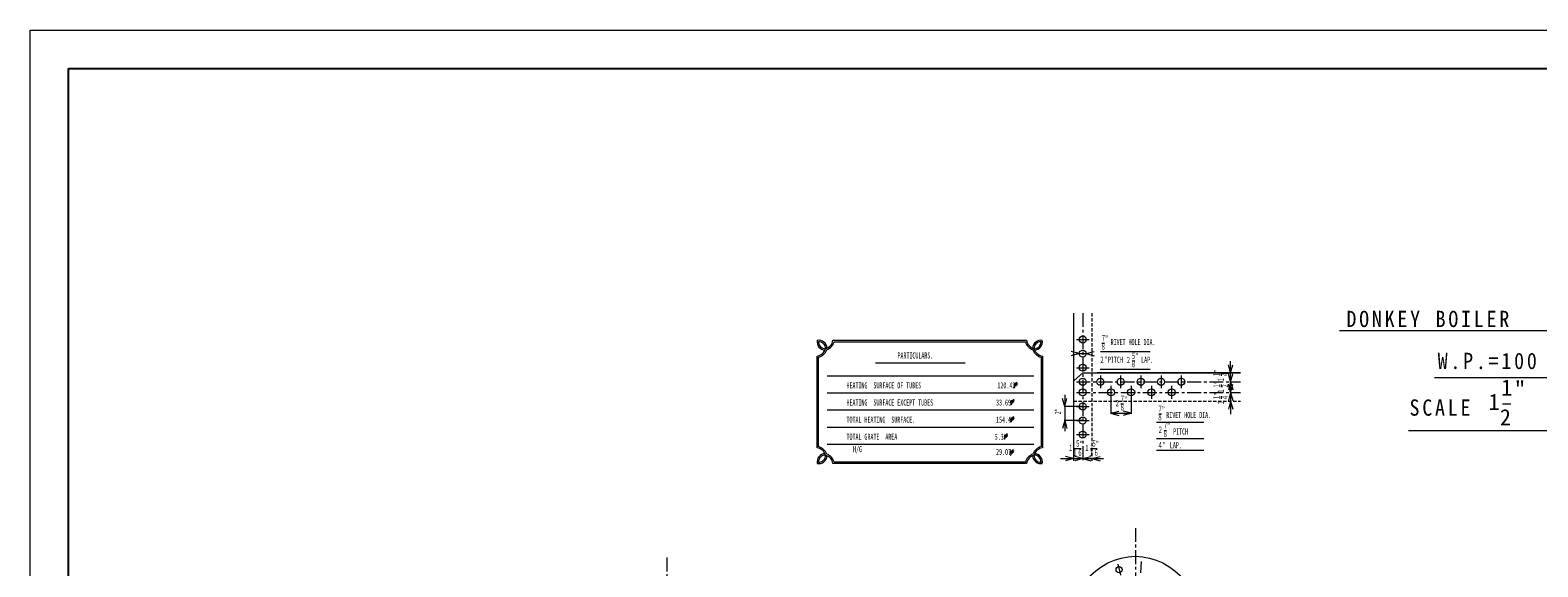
# Model space of a CAD drawing. Units: millimetres, scale not verified. Extents: x -4102 to 4102, y -2901 to 2901.
# Drawn here: x -4102 to 1337, y 967 to 2901 of the extents above; entities that cross this region are included whole.
import ezdxf
from ezdxf.enums import TextEntityAlignment as Align

# ---------------------------------------------------------------- set-up
doc = ezdxf.new("R2010")
doc.units = ezdxf.units.MM
doc.header["$LTSCALE"] = 10
doc.linetypes.add('CHAIN1', pattern=[8, 5, -1, 1, -1])
doc.linetypes.add('DASHED1', pattern=[1.8, 1.2, -0.6])
for name, color, linetype, lineweight in [('0-0_0', 3, 'Continuous', 18), ('0-1_芯', 4, 'CHAIN1', 18), ('0-2_寸法', 2, 'Continuous', 18)]:
    doc.layers.add(name, color=color, linetype=linetype, lineweight=lineweight)
doc.styles.add('ＭＳ ゴシック', font='')
doc.styles.get('ＭＳ ゴシック').set_extended_font_data('MS Gothic')

msp = doc.modelspace()

# ---------------------------------------------------------------- linework, layer by layer
at = {"layer": '0-0_0', "lineweight": 25}
for p, q in [((-3964.05, -2763.45), (-3964.05, 2763.45)), ((-3964.05, 2763.45), (3963.98, 2763.45))]:
    msp.add_line(p, q, dxfattribs=at)
at = {"layer": '0-0_0'}
msp.add_line((-337.94, 1881.55), (-337.94, 1349.33), dxfattribs=at)
at = {"layer": '0-0_0', "color": 1, "linetype": 'DASHED1'}
for p, q in [((-271.26, 1881.55), (-271.26, 1349.33)), ((-337.94, 1564.19), (264.62, 1564.19))]:
    msp.add_line(p, q, dxfattribs=at)
at = {"layer": '0-0_0', "color": 2}
for p, q in [((-1205.7, 1783.65), (-507.2, 1783.65)), ((-1201.66, 1778.57), (-511.23, 1778.57)), ((-235.28, 1773.51), (-225.8, 1773.51)), ((-1262.85, 1396.3), (-1262.85, 1726.51)), ((-1257.77, 1400.34), (-1257.77, 1722.47)), ((-455.13, 1722.47), (-455.13, 1400.34)), ((-450.05, 1726.51), (-450.05, 1396.3)), ((-126.57, 1709.7), (-117.09, 1709.7)), ((196.19, 1655.56), (196.19, 1665.04)), ((-550.93, 1627.84), (-553.09, 1620.81)), ((-553.09, 1620.81), (-543.81, 1620.81)), ((-553.01, 1624.33), (-541.43, 1624.33)), ((-550.93, 1627.84), (-541.65, 1627.84)), ((-541.65, 1627.84), (-543.81, 1620.81)), ((196.19, 1614.39), (196.19, 1623.87)), ((196.19, 1572.83), (196.19, 1582.31)), ((-562.29, 1566.07), (-564.45, 1559.04)), ((-564.45, 1559.04), (-555.17, 1559.04)), ((-564.37, 1562.56), (-552.79, 1562.56)), ((-562.29, 1566.07), (-553.01, 1566.07)), ((-553.01, 1566.07), (-555.17, 1559.04)), ((-166.75, 1554.25), (-157.26, 1554.25)), ((1209.56, 1554.48), (1239.91, 1554.48)), ((-562.29, 1504.3), (-564.45, 1497.27)), ((-564.45, 1497.27), (-555.17, 1497.27)), ((-564.37, 1500.79), (-552.79, 1500.79)), ((-562.29, 1504.3), (-553.01, 1504.3)), ((-553.01, 1504.3), (-555.17, 1497.27)), ((-30.57, 1518.37), (-21.09, 1518.37)), ((-586.12, 1442.53), (-588.27, 1435.5)), ((-588.27, 1435.5), (-578.99, 1435.5)), ((-588.2, 1439.01), (-576.62, 1439.01)), ((-586.12, 1442.53), (-576.84, 1442.53)), ((-576.84, 1442.53), (-578.99, 1435.5)), ((-11.38, 1458.32), (-1.9, 1458.32)), ((-563.91, 1384.96), (-566.07, 1377.93)), ((-566.07, 1377.93), (-556.79, 1377.93)), ((-565.99, 1381.44), (-554.41, 1381.44)), ((-563.91, 1384.96), (-554.64, 1384.96)), ((-554.64, 1384.96), (-556.79, 1377.93)), ((-507.2, 1339.15), (-1205.7, 1339.15)), ((-511.23, 1344.23), (-1201.66, 1344.23))]:
    msp.add_line(p, q, dxfattribs=at)
at = {"layer": '0-0_0'}
for points in [[(-4102.05, -2901.45), (-4102.05, 2901.45), (4102.05, 2901.45)], [(-336.03, 1638.77), (-304.6, 1665.79), (264.62, 1665.79)]]:
    msp.add_lwpolyline(points, dxfattribs=at)
at = {"layer": '0-0_0', "color": 2}
for points in [[(-553.93, 1615), (-552.19, 1612.9), (-550.22, 1613.99), (-549.4, 1616.6), (-548.79, 1619.27), (-548.17, 1621.94), (-547.39, 1624.56), (-546.54, 1627.16), (-545.69, 1629.76), (-543.82, 1631.64), (-541.13, 1632.13)], [(-565.29, 1553.23), (-563.55, 1551.13), (-561.58, 1552.22), (-560.76, 1554.83), (-560.15, 1557.5), (-559.53, 1560.16), (-558.75, 1562.79), (-557.9, 1565.39), (-557.05, 1567.99), (-555.18, 1569.87), (-552.5, 1570.35)], [(-565.29, 1491.46), (-563.55, 1489.36), (-561.58, 1490.45), (-560.76, 1493.06), (-560.15, 1495.73), (-559.53, 1498.39), (-558.75, 1501.02), (-557.9, 1503.62), (-557.05, 1506.22), (-555.18, 1508.1), (-552.5, 1508.58)], [(-589.12, 1429.69), (-587.38, 1427.59), (-585.41, 1428.68), (-584.59, 1431.29), (-583.98, 1433.96), (-583.35, 1436.62), (-582.57, 1439.25), (-581.72, 1441.85), (-580.88, 1444.45), (-579.01, 1446.33), (-576.32, 1446.81)], [(-566.92, 1372.12), (-565.17, 1370.02), (-563.2, 1371.11), (-562.38, 1373.72), (-561.78, 1376.39), (-561.15, 1379.05), (-560.37, 1381.67), (-559.52, 1384.27), (-558.67, 1386.87), (-556.81, 1388.75), (-554.12, 1389.24)], [(-334.66, 1393.55), (-333.86, 1393.55), (-310.77, 1393.55)], [(-276.1, 1393.55), (-275.3, 1393.55), (-252.22, 1393.55)]]:
    msp.add_lwpolyline(points, dxfattribs=at)
at = {"layer": '0-0_0'}
for centre, radius in [((-304.6, 1786.44), 12.7), ((-304.6, 1735.64), 12.7), ((-304.6, 1684.84), 12.7), ((-304.6, 1634.04), 12.7), ((-241.1, 1634.04), 12.7), ((-168.1, 1634.04), 12.7), ((-95.1, 1634.04), 12.7), ((-22.1, 1634.04), 12.7), ((50.9, 1634.04), 12.7), ((-304.6, 1595.94), 12.7), ((-203, 1595.94), 12.7), ((-130, 1595.94), 12.7), ((-57, 1595.94), 12.7), ((16, 1595.94), 12.7), ((-304.6, 1545.14), 12.7), ((-304.6, 1494.34), 12.7), ((-304.6, 1443.54), 12.7), ((-173.4, 956.9), 11.11)]:
    msp.add_circle(centre, radius, dxfattribs=at)
at = {"layer": '0-0_0', "color": 2}
for centre, radius, start, end in [((-1233.09, 1777.85), 29.77, 169.67833, 267.49448), ((-1269.82, 1765.22), 39.34, 280.20392, 342.16461), ((-1257.04, 1753.9), 29.77, 2.50552, 100.32167), ((-1233.09, 1777.85), 24.69, 178.31843, 271.68157), ((-1269.82, 1765.22), 44.42, 285.73901, 338.84952), ((-1257.04, 1753.9), 24.69, 358.31843, 91.68157), ((-1244.42, 1790.62), 39.34, 287.83539, 349.79608), ((-1244.42, 1790.62), 44.42, 291.15048, 344.26099), ((-468.48, 1790.62), 44.42, 195.73901, 248.84952), ((-468.48, 1790.62), 39.34, 190.20392, 252.16461), ((-455.85, 1753.9), 29.77, 79.67833, 177.49448), ((-443.08, 1765.22), 44.42, 201.15048, 254.26099), ((-455.85, 1753.9), 24.69, 88.31843, 181.68157), ((-443.08, 1765.22), 39.34, 197.83539, 259.79608), ((-479.8, 1777.85), 24.69, 268.31843, 1.68157), ((-479.8, 1777.85), 29.77, 272.50552, 10.32167), ((-1233.09, 1344.96), 29.77, 92.50552, 190.32167), ((-1269.82, 1357.59), 39.34, 17.83539, 79.79608), ((-1257.04, 1368.91), 29.77, 259.67833, 357.49448), ((-1233.09, 1344.96), 24.69, 88.31843, 181.68157), ((-1269.82, 1357.59), 44.42, 21.15048, 74.26099), ((-1257.04, 1368.91), 24.69, 268.31843, 1.68157), ((-1244.42, 1332.19), 39.34, 10.20392, 72.16461), ((-1244.42, 1332.19), 44.42, 15.73901, 68.84952), ((-468.48, 1332.19), 44.42, 111.15048, 164.26099), ((-468.48, 1332.19), 39.34, 107.83539, 169.79608), ((-455.85, 1368.91), 29.77, 182.50552, 280.32167), ((-443.08, 1357.59), 44.42, 105.73901, 158.84952), ((-455.85, 1368.91), 24.69, 178.31843, 271.68157), ((-443.08, 1357.59), 39.34, 100.20392, 162.16461), ((-479.8, 1344.96), 24.69, 358.31843, 91.68157), ((-479.8, 1344.96), 29.77, 349.67833, 87.49448)]:
    msp.add_arc(centre, radius, start, end, dxfattribs=at)
at = {"layer": '0-0_0'}
msp.add_ellipse((-114.81, 699.68), major_axis=(0, 305.32), ratio=0.831928, dxfattribs=at)
at = {"layer": '0-1_芯'}
for p, q in [((-304.6, 1881.55), (-304.6, 1349.33)), ((-327.54, 1786.44), (-281.66, 1786.44)), ((-327.54, 1684.84), (-281.66, 1684.84)), ((-327.54, 1634.04), (264.62, 1634.04)), ((-241.1, 1656.98), (-241.1, 1611.09)), ((-168.1, 1656.98), (-168.1, 1611.09)), ((-168.1, 1656.98), (-168.1, 1611.09)), ((-95.1, 1656.98), (-95.1, 1611.09)), ((-22.1, 1656.98), (-22.1, 1611.09)), ((50.9, 1656.98), (50.9, 1611.09)), ((-327.54, 1595.94), (264.62, 1595.94)), ((-203, 1618.88), (-203, 1572.99)), ((-130, 1618.88), (-130, 1572.99)), ((-57, 1618.88), (-57, 1572.99)), ((16, 1618.88), (16, 1572.99)), ((-327.54, 1545.14), (-281.66, 1545.14)), ((-327.54, 1494.34), (-281.66, 1494.34)), ((-327.54, 1443.54), (-281.66, 1443.54)), ((-114.81, 1106.94), (-114.81, 277.19)), ((-1804.7, 1000.75), (-1804.7, -1180.33)), ((-93.41, 985.72), (-96.41, 945.81)), ((-177.86, 976.48), (-168.92, 937.31))]:
    msp.add_line(p, q, dxfattribs=at)
at = {"layer": '0-2_寸法'}
for p, q in [((622.12, 1818.99), (1948.96, 1818.99)), ((-317.3, 1735.64), (-346.28, 1743.4)), ((-291.9, 1735.64), (-262.92, 1743.4)), ((-240.87, 1743.68), (-61.42, 1743.68)), ((-1052.81, 1701.86), (-728.24, 1701.86)), ((-317.3, 1735.64), (-346.28, 1727.87)), ((-327.54, 1735.64), (-281.66, 1735.64)), ((-291.9, 1735.64), (-262.92, 1727.87)), ((228.63, 1665.79), (228.63, 1708.26)), ((228.63, 1665.79), (236.4, 1694.76)), ((-1227.23, 1655.87), (-480.82, 1655.87)), ((264.62, 1665.79), (-253.03, 1665.79)), ((-241.43, 1679.68), (-61.42, 1679.68)), ((228.63, 1634.04), (220.87, 1663.01)), ((228.63, 1634.04), (220.87, 1605.06)), ((228.63, 1634.04), (236.4, 1663.01)), ((228.63, 1595.94), (228.63, 1634.04)), ((228.63, 1634.04), (236.4, 1605.06)), ((963.85, 1649.29), (1884.71, 1649.29)), ((-1227.23, 1594.1), (-480.82, 1594.1)), ((-369.69, 1587.51), (-369.69, 1545.14)), ((-203, 1593.4), (-203, 1518.18)), ((-130, 1593.4), (-130, 1518.18)), ((228.63, 1595.94), (220.87, 1624.91)), ((228.63, 1595.94), (220.87, 1566.96)), ((228.63, 1595.94), (236.4, 1624.91)), ((228.63, 1595.94), (236.4, 1566.96)), ((-1227.23, 1532.33), (-480.82, 1532.33)), ((-369.69, 1545.14), (-377.45, 1574.11)), ((-307.14, 1545.14), (-372.23, 1545.14)), ((-369.69, 1545.14), (-361.92, 1574.11)), ((-369.69, 1545.14), (-369.69, 1494.34)), ((-203, 1520.72), (-174.02, 1528.48)), ((-130, 1520.72), (-158.98, 1528.48)), ((228.63, 1564.19), (220.87, 1535.21)), ((228.63, 1564.19), (228.63, 1517.62)), ((-1227.23, 1470.56), (-480.82, 1470.56)), ((-369.69, 1494.34), (-377.45, 1465.36)), ((-307.14, 1494.34), (-372.23, 1494.34)), ((-369.69, 1494.34), (-361.92, 1465.36)), ((-369.69, 1494.34), (-369.69, 1455.71)), ((-203, 1520.72), (-130, 1520.72)), ((-203, 1520.72), (-174.02, 1512.95)), ((-130, 1520.72), (-158.98, 1512.95)), ((-38.83, 1488.08), (132.01, 1488.08)), ((-38.83, 1429.15), (132.01, 1429.15)), ((871.03, 1458.18), (1911.73, 1458.18)), ((-1227.23, 1408.79), (-480.82, 1408.79)), ((-337.94, 1357), (-366.92, 1364.77)), ((-304.6, 1357), (-333.58, 1364.77)), ((-304.6, 1357), (-275.62, 1364.77)), ((-38.83, 1387.03), (132.01, 1387.03)), ((-384.89, 1357), (-337.94, 1357)), ((-337.94, 1357), (-366.92, 1349.24)), ((-337.94, 1357), (-304.6, 1357)), ((-304.6, 1357), (-333.58, 1349.24)), ((-304.6, 1357), (-275.62, 1349.24)), ((-271.26, 1357), (-242.28, 1349.24)), ((-271.26, 1357), (-229.9, 1357))]:
    msp.add_line(p, q, dxfattribs=at)
for points in [[(-324.92, 1737.68), (-317.3, 1735.64), (-324.92, 1733.59)], [(-284.28, 1733.59), (-291.9, 1735.64), (-284.28, 1737.68)], [(228.63, 1634.04), (228.63, 1665.79), (220.87, 1694.76)], [(228.63, 1595.94), (228.63, 1564.19), (236.4, 1535.21)], [(-195.38, 1518.67), (-203, 1520.72), (-195.38, 1522.76)], [(-137.62, 1522.76), (-130, 1520.72), (-137.62, 1518.67)], [(-304.6, 1357), (-271.26, 1357), (-242.28, 1364.77)]]:
    msp.add_lwpolyline(points, dxfattribs=at)

# ---------------------------------------------------------------- texts
at = {"layer": '0-0_0', "color": 2, "style": 'ＭＳ ゴシック', "width": 0.6}
for s, p in [('７', (-239.56, 1773.58)), ('”', (-223.82, 1771.49)), ('８', (-239.96, 1743.39)), ('RIVET HOLE DIA.', (-203.91, 1759.65)), ('PARTICULARS.', (-973, 1711.31)), ('２”', (-244.48, 1695.51)), ('PITCH', (-213.76, 1695.81)), ('２', (-149.45, 1694.66)), ('８', (-131.25, 1679.58)), ('５', (-130.85, 1709.77)), ('”', (-115.12, 1707.67)), ('LAP.', (-93.99, 1695.81)), ('HEATING  SURFACE OF TUBES', (-1156.8, 1603.55)), ('120.42 ', (-612.35, 1603.55)), ('７', (-171.02, 1554.32)), ('”', (-155.29, 1552.22)), ('HEATING  SURFACE EXCEPT TUBES', (-1156.8, 1541.78)), ('33.69', (-617.28, 1541.78)), ('２', (-189.62, 1539.21)), ('８', (-171.42, 1524.13)), ('７', (-34.85, 1518.44)), ('”', (-19.11, 1516.34)), ('RIVET HOLE DIA.', (-3.04, 1496.56)), ('TOTAL HEATING  SURFACE.', (-1156.8, 1480.01)), ('154.4', (-617.28, 1480.01)), ('８', (-35.25, 1488.25)), ('２', (-34.26, 1443.29)), ('７', (-15.66, 1458.39)), ('”', (0.07, 1456.3)), ('TOTAL GRATE  AREA', (-1156.8, 1418.24)), ('5.3', (-622.2, 1418.24)), ('５', (-331.45, 1393.62)), ('”', (-315.72, 1391.53)), ('５', (-272.9, 1393.62)), ('”', (-257.16, 1391.53)), ('４”', (-34.74, 1387.49)), ('８', (-16.06, 1428.2)), ('LAP.', (9.8, 1387.79)), ('PITCH', (21.49, 1437.26)), ('H/G', (-1133.26, 1373.7)), ('29.07', (-617.28, 1363.85)), ('１', (-357.11, 1377.51)), ('１６', (-342.3, 1360.94)), ('１', (-298.56, 1377.51)), ('１６', (-283.75, 1360.94))]:
    msp.add_text(s, height=21.99, dxfattribs=at).set_placement(p, align=Align.BOTTOM_LEFT)
for s, p in [('１', (196.12, 1651.28)), ('”', (198.22, 1667.02)), ('”', (198.22, 1625.84)), ('１', (211.23, 1632.68)), ('４', (226.31, 1650.88)), ('１', (196.12, 1610.11)), ('１', (196.12, 1568.55)), ('”', (198.22, 1584.29)), ('１', (211.23, 1591.51)), ('２', (226.31, 1609.71)), ('４', (226.31, 1568.15)), ('１', (211.23, 1549.95))]:
    msp.add_text(s, height=21.99, rotation=90, dxfattribs=at).set_placement(p, align=Align.BOTTOM_LEFT)
at = {"layer": '0-0_0', "color": 2, "style": 'ＭＳ ゴシック'}
for s, p in [('1', (1204.93, 1566.28)), ('"', (1252.82, 1560.56)), ('1', (1159.45, 1514.89)), ('2', (1200.28, 1459.05))]:
    msp.add_text(s, height=58.65, dxfattribs=at).set_placement(p, align=Align.BOTTOM_LEFT)
at = {"layer": '0-0_0', "color": 2, "char_height": 58.65, "attachment_point": 7, "style": 'ＭＳ ゴシック'}
for s, insert in [('\\T1.28;\\W0.9;DONKEY\\~BOILER', (646.65, 1830.24)), ('\\T1.28;\\W0.9;W.P.=100', (975.87, 1679.04)), ('\\T1.28;\\W0.9;SCALE', (874.33, 1510.84))]:
    msp.add_mtext(s, dxfattribs=dict(at, insert=insert))
at = {"layer": '0-2_寸法', "style": 'ＭＳ ゴシック', "width": 0.6}
msp.add_text('2"', height=21.99, rotation=90, dxfattribs=at).set_placement((-376.37, 1516.97), align=Align.BOTTOM_LEFT)

doc.saveas('drawing.dxf')
